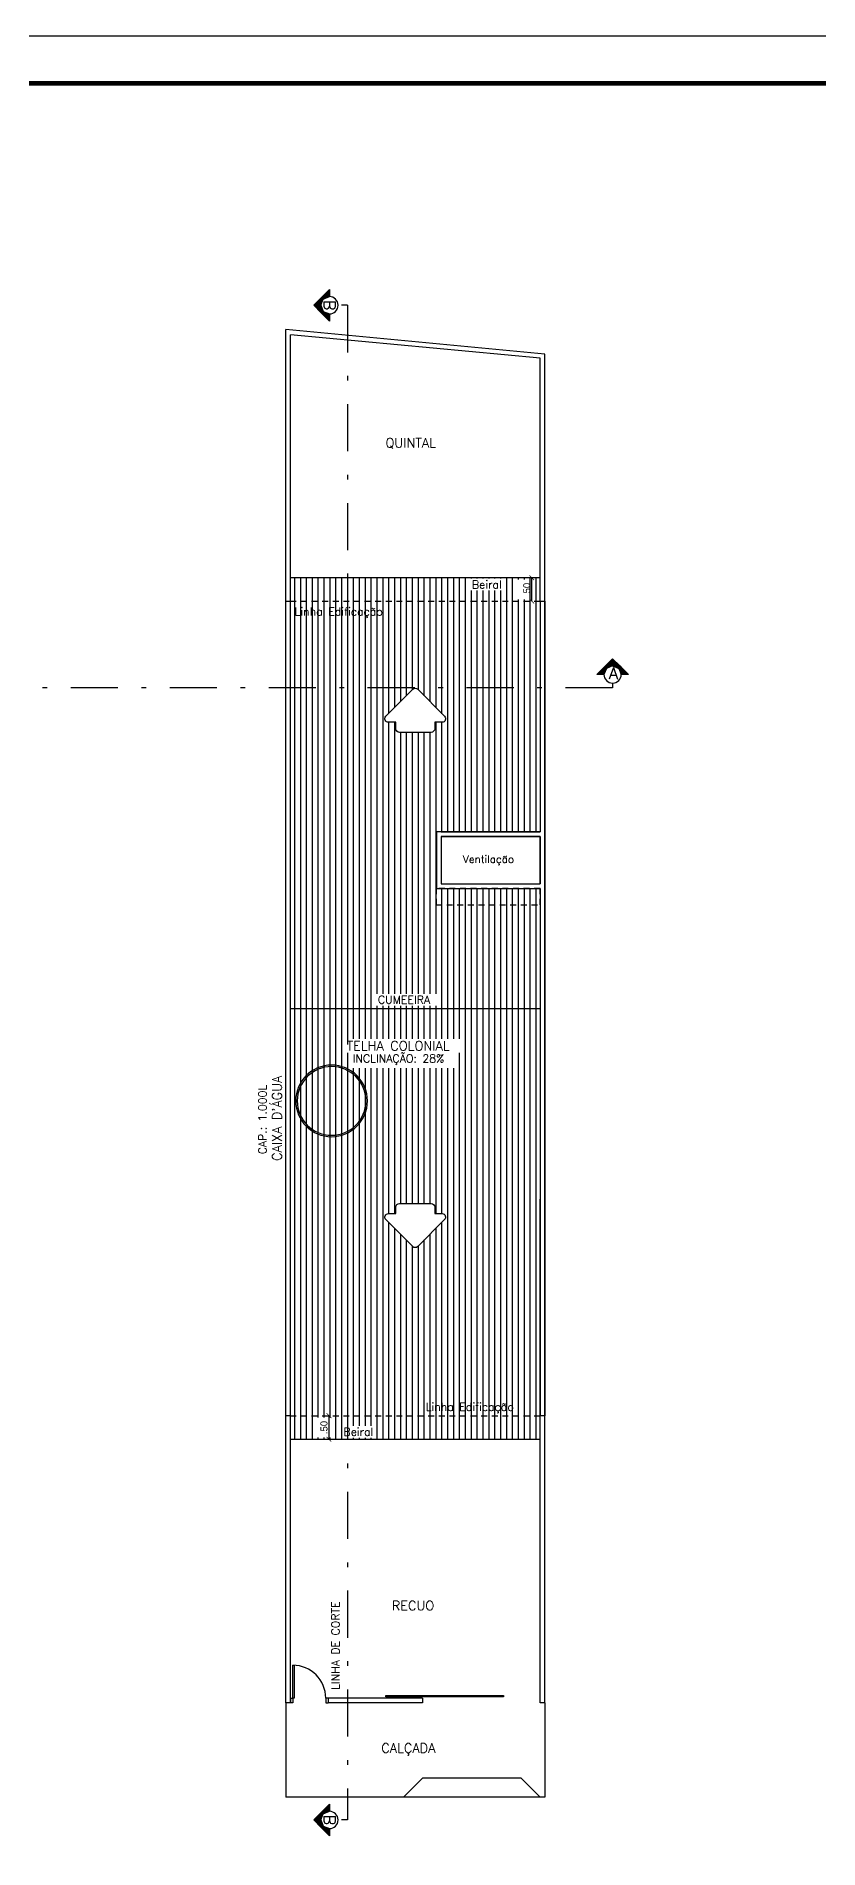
# Model space of a CAD drawing. Extents: x 1223 to 2114, y 507 to 973.
# Drawn here: x 1245.61 to 1262.22, y 528.06 to 566.56 of the extents above; entities that cross this region are included whole.
import ezdxf

# ---------------------------------------------------------------- set-up
doc = ezdxf.new("R2010")
doc.units = 0
doc.header["$MEASUREMENT"] = 0
doc.linetypes.add('DASHDOTX2', pattern=[2, 1, -0.5, 0, -0.5])
doc.linetypes.add('HIDDEN2', pattern=[0.1875, 0.125, -0.0625])
doc.layers.get('0').update_dxf_attribs({"linetype": 'CONTINUOUS'})
doc.layers.get('DEFPOINTS').update_dxf_attribs({"linetype": 'CONTINUOUS'})
for name, color, linetype in [('ARQ-COTAS', 4, 'CONTINUOUS'), ('CAIXA_DAGUA', 4, 'CONTINUOUS'), ('DIVERSOS', 2, 'CONTINUOUS'), ('FORMATO', 4, 'CONTINUOUS'), ('JANELAS', 8, 'CONTINUOUS'), ('PAREDE', 2, 'CONTINUOUS'), ('PROJECAO', 7, 'HIDDEN2'), ('REBAIXO', 8, 'CONTINUOUS')]:
    doc.layers.add(name, color=color, linetype=linetype)
doc.styles.add('PADRAO_TXT', font='romans.shx')
doc.styles.add('PADRAO_TXT2', font='romant', dxfattribs={"height": 0.6})
doc.dimstyles.new('1-100', dxfattribs={"dimtxt": 0.15, "dimasz": 0.1, "dimexe": 0.05, "dimexo": 0.1, "dimgap": 0.03, "dimtad": 1, "dimzin": 5, "dimdsep": 46, "dimtxsty": 'Standard', "dimblk": 'ARCHTICK', "dimcen": 0, "dimse1": 1, "dimse2": 1, "dimclrd": 256, "dimclre": 256, "dimclrt": 3, "dimadec": 0, "dimazin": 0, "dimtfac": 1, "dimtofl": 0, "dimtmove": 2, "dimatfit": 3, "dimldrblk": 'ARCHTICK', "dimfxl": 0, "dimtolj": 1, "dimarcsym": 0})

# ---------------------------------------------------------------- blocks, each defined once
blk = doc.blocks.new('_ArchTick')
at = {"color": 0, "linetype": 'ByBlock', "const_width": 0.15}
blk.add_lwpolyline([(-0.5, -0.5), (0.5, 0.5)], dxfattribs=at)
blk = doc.blocks.new('*D645')
at = {"layer": 'ARQ-COTAS', "lineweight": -2, "transparency": 16777216}
blk.add_line((1256.131, 554.558), (1256.131, 555.058), dxfattribs=at)
at = {"layer": 'DEFPOINTS', "color": 0, "transparency": 16777216}
for p in [(1255.979, 555.058), (1256.131, 555.058), (1255.979, 554.558)]:
    blk.add_point(p, dxfattribs=at)
at = {"layer": 'ARQ-COTAS', "lineweight": -2, "transparency": 16777216, "xscale": 0.1, "yscale": 0.1, "zscale": 0.1}
for p, rotation in [((1256.131, 555.058), 90), ((1256.131, 554.558), 270)]:
    blk.add_blockref('_ArchTick', p, dxfattribs=dict(at, rotation=rotation))
at = {"layer": 'ARQ-COTAS', "color": 3, "transparency": 16777216, "insert": (1256.026, 554.808), "char_height": 0.15, "attachment_point": 5, "rotation": 90}
blk.add_mtext('\\A1;.50', dxfattribs=at)
blk = doc.blocks.new('SETA1')
at = {"layer": 'DIVERSOS'}
blk.add_lwpolyline([(-0.225, 0), (0.225, 0, 0.414214), (0.275, 0.05), (0.275, 0.142), (0.379, 0.142, 0.668179), (0.415, 0.227), (0.035, 0.61, 0.414214), (-0.035, 0.61), (-0.415, 0.227, 0.668179), (-0.379, 0.142), (-0.275, 0.142), (-0.275, 0.05, 0.414214)], format="xyb", close=True, dxfattribs=at)
blk = doc.blocks.new('*X230')
at = {"color": 0}
for p, q in [((1597.055, 554.558), (1597.055, 555.058)), ((1597.18, 554.558), (1597.18, 555.058)), ((1597.305, 554.558), (1597.305, 555.058)), ((1597.43, 554.558), (1597.43, 555.058)), ((1597.555, 554.558), (1597.555, 555.058)), ((1597.68, 554.558), (1597.68, 555.058)), ((1597.805, 554.558), (1597.805, 555.058)), ((1597.93, 554.558), (1597.93, 555.058)), ((1598.055, 554.558), (1598.055, 555.058)), ((1598.18, 554.558), (1598.18, 555.058)), ((1598.305, 554.558), (1598.305, 555.058)), ((1598.43, 554.558), (1598.43, 555.058)), ((1598.555, 554.558), (1598.555, 555.058)), ((1598.68, 554.558), (1598.68, 555.058)), ((1598.805, 554.558), (1598.805, 555.058)), ((1598.93, 554.558), (1598.93, 555.058)), ((1599.055, 554.558), (1599.055, 555.058)), ((1599.18, 554.558), (1599.18, 555.058)), ((1599.305, 554.558), (1599.305, 555.058)), ((1599.43, 554.558), (1599.43, 555.058)), ((1599.555, 554.558), (1599.555, 555.058)), ((1599.68, 554.558), (1599.68, 555.058)), ((1599.805, 554.558), (1599.805, 555.058)), ((1599.93, 554.558), (1599.93, 555.058)), ((1600.055, 554.558), (1600.055, 555.058)), ((1600.18, 554.558), (1600.18, 555.058)), ((1600.305, 554.558), (1600.305, 555.058)), ((1600.43, 554.558), (1600.43, 555.058)), ((1600.555, 554.558), (1600.555, 555.058)), ((1600.68, 554.558), (1600.68, 555.058)), ((1600.805, 555.038), (1600.805, 555.058)), ((1600.805, 554.558), (1600.805, 554.783)), ((1600.93, 555.038), (1600.93, 555.058)), ((1600.93, 554.558), (1600.93, 554.783)), ((1601.055, 555.038), (1601.055, 555.058)), ((1601.055, 554.558), (1601.055, 554.783)), ((1601.18, 555.038), (1601.18, 555.058)), ((1601.18, 554.558), (1601.18, 554.783)), ((1601.305, 555.038), (1601.305, 555.058)), ((1601.305, 554.558), (1601.305, 554.783)), ((1601.43, 555.038), (1601.43, 555.058)), ((1601.43, 554.558), (1601.43, 554.783)), ((1601.555, 554.558), (1601.555, 555.058)), ((1601.68, 554.558), (1601.68, 555.058)), ((1601.805, 555.022), (1601.805, 555.058)), ((1601.93, 555.022), (1601.93, 555.058)), ((1602.055, 554.558), (1602.055, 555.058)), ((1602.18, 554.558), (1602.18, 555.058)), ((1597.055, 545.908), (1597.055, 554.558)), ((1597.18, 545.908), (1597.18, 554.558)), ((1597.305, 545.908), (1597.305, 554.558)), ((1597.43, 545.908), (1597.43, 554.558)), ((1597.555, 545.908), (1597.555, 554.558)), ((1597.68, 545.908), (1597.68, 554.558)), ((1597.805, 545.908), (1597.805, 554.558)), ((1597.93, 545.908), (1597.93, 554.558)), ((1598.055, 545.908), (1598.055, 554.558)), ((1598.18, 545.908), (1598.18, 554.558)), ((1598.305, 545.908), (1598.305, 554.558)), ((1598.43, 545.908), (1598.43, 554.558)), ((1598.555, 545.908), (1598.555, 554.558)), ((1598.68, 545.908), (1598.68, 554.558)), ((1598.805, 546.222), (1598.805, 554.558)), ((1598.93, 546.222), (1598.93, 554.558)), ((1599.055, 552.179), (1599.055, 554.558)), ((1599.18, 552.305), (1599.18, 554.558)), ((1599.305, 552.431), (1599.305, 554.558)), ((1599.43, 552.557), (1599.43, 554.558)), ((1599.555, 552.683), (1599.555, 554.558)), ((1599.68, 552.673), (1599.68, 554.558)), ((1599.805, 552.547), (1599.805, 554.558)), ((1599.93, 552.421), (1599.93, 554.558)), ((1600.055, 552.294), (1600.055, 554.558)), ((1600.18, 552.168), (1600.18, 554.558)), ((1600.305, 549.658), (1600.305, 554.558)), ((1600.43, 549.658), (1600.43, 554.558)), ((1600.555, 549.658), (1600.555, 554.558)), ((1600.68, 549.658), (1600.68, 554.558)), ((1600.805, 549.658), (1600.805, 554.558)), ((1600.93, 549.658), (1600.93, 554.558)), ((1601.055, 549.658), (1601.055, 554.558)), ((1601.18, 549.658), (1601.18, 554.558)), ((1601.305, 549.658), (1601.305, 554.558)), ((1601.43, 549.658), (1601.43, 554.558)), ((1601.555, 549.658), (1601.555, 554.558)), ((1601.68, 549.658), (1601.68, 554.558)), ((1601.805, 554.558), (1601.805, 554.594)), ((1601.805, 549.658), (1601.805, 554.558)), ((1601.93, 554.558), (1601.93, 554.594)), ((1601.93, 549.658), (1601.93, 554.558)), ((1602.055, 549.658), (1602.055, 554.558)), ((1602.18, 549.658), (1602.18, 554.558)), ((1599.055, 546.222), (1599.055, 551.985)), ((1599.18, 546.222), (1599.18, 551.985)), ((1599.305, 546.222), (1599.305, 551.772)), ((1599.43, 546.222), (1599.43, 551.772)), ((1599.555, 546.222), (1599.555, 551.772)), ((1599.68, 546.222), (1599.68, 551.772)), ((1599.805, 546.222), (1599.805, 551.772)), ((1599.93, 546.222), (1599.93, 551.772)), ((1600.055, 546.222), (1600.055, 551.985)), ((1600.18, 549.658), (1600.18, 551.985)), ((1600.18, 545.908), (1600.18, 548.458)), ((1600.305, 545.908), (1600.305, 548.458)), ((1600.43, 545.908), (1600.43, 548.458)), ((1600.555, 545.908), (1600.555, 548.458)), ((1600.68, 545.908), (1600.68, 548.458)), ((1600.805, 545.908), (1600.805, 548.458)), ((1600.93, 545.908), (1600.93, 548.458)), ((1601.055, 545.908), (1601.055, 548.458)), ((1601.18, 545.908), (1601.18, 548.458)), ((1601.305, 545.908), (1601.305, 548.458)), ((1601.43, 545.908), (1601.43, 548.458)), ((1601.555, 545.908), (1601.555, 548.458)), ((1601.68, 545.908), (1601.68, 548.458)), ((1601.805, 545.908), (1601.805, 548.458)), ((1601.93, 545.908), (1601.93, 548.458)), ((1602.055, 545.908), (1602.055, 548.458)), ((1602.18, 545.908), (1602.18, 548.458)), ((1597.055, 537.258), (1597.055, 545.908)), ((1597.18, 537.258), (1597.18, 545.908)), ((1597.305, 537.258), (1597.305, 545.908)), ((1597.43, 537.258), (1597.43, 545.908)), ((1597.555, 537.258), (1597.555, 545.908)), ((1597.68, 537.258), (1597.68, 545.908)), ((1597.805, 537.258), (1597.805, 545.908)), ((1597.93, 537.258), (1597.93, 545.908)), ((1598.055, 537.258), (1598.055, 545.908)), ((1598.18, 545.265), (1598.18, 545.908)), ((1598.305, 545.265), (1598.305, 545.908)), ((1598.43, 545.265), (1598.43, 545.908)), ((1598.555, 545.265), (1598.555, 545.908)), ((1598.68, 545.265), (1598.68, 545.908)), ((1598.805, 545.908), (1598.805, 545.967)), ((1598.805, 545.265), (1598.805, 545.908)), ((1598.93, 545.908), (1598.93, 545.967)), ((1598.93, 545.265), (1598.93, 545.908)), ((1599.055, 545.908), (1599.055, 545.967)), ((1599.055, 545.265), (1599.055, 545.908)), ((1599.18, 545.908), (1599.18, 545.967)), ((1599.18, 545.265), (1599.18, 545.908)), ((1599.305, 545.908), (1599.305, 545.967)), ((1599.305, 545.265), (1599.305, 545.908)), ((1599.43, 545.908), (1599.43, 545.967)), ((1599.43, 545.265), (1599.43, 545.908)), ((1599.555, 545.908), (1599.555, 545.967)), ((1599.555, 545.265), (1599.555, 545.908)), ((1599.68, 545.908), (1599.68, 545.967)), ((1599.68, 545.265), (1599.68, 545.908)), ((1599.805, 545.908), (1599.805, 545.967)), ((1599.805, 545.265), (1599.805, 545.908)), ((1599.93, 545.908), (1599.93, 545.967)), ((1599.93, 545.265), (1599.93, 545.908)), ((1600.055, 545.908), (1600.055, 545.967)), ((1600.055, 545.265), (1600.055, 545.908)), ((1600.18, 545.265), (1600.18, 545.908)), ((1600.305, 545.265), (1600.305, 545.908)), ((1600.43, 545.265), (1600.43, 545.908)), ((1600.555, 545.265), (1600.555, 545.908)), ((1600.68, 537.258), (1600.68, 545.908)), ((1600.805, 537.258), (1600.805, 545.908)), ((1600.93, 537.258), (1600.93, 545.908)), ((1601.055, 537.258), (1601.055, 545.908)), ((1601.18, 537.258), (1601.18, 545.908)), ((1601.305, 537.258), (1601.305, 545.908)), ((1601.43, 537.258), (1601.43, 545.908)), ((1601.555, 537.258), (1601.555, 545.908)), ((1601.68, 537.258), (1601.68, 545.908)), ((1601.805, 537.258), (1601.805, 545.908)), ((1601.93, 537.258), (1601.93, 545.908)), ((1602.055, 537.258), (1602.055, 545.908)), ((1602.18, 537.258), (1602.18, 545.908)), ((1598.18, 537.258), (1598.18, 544.965)), ((1600.555, 537.258), (1600.555, 544.965)), ((1598.305, 537.258), (1598.305, 544.639)), ((1598.43, 537.258), (1598.43, 544.639)), ((1598.555, 537.258), (1598.555, 544.639)), ((1598.68, 537.258), (1598.68, 544.639)), ((1598.805, 537.258), (1598.805, 544.639)), ((1598.93, 537.258), (1598.93, 544.639)), ((1599.055, 541.553), (1599.055, 544.639)), ((1599.18, 541.553), (1599.18, 544.639)), ((1599.305, 541.766), (1599.305, 544.639)), ((1599.43, 541.766), (1599.43, 544.639)), ((1599.555, 541.766), (1599.555, 544.639)), ((1599.68, 541.766), (1599.68, 544.639)), ((1599.805, 541.766), (1599.805, 544.639)), ((1599.93, 541.766), (1599.93, 544.639)), ((1600.055, 541.553), (1600.055, 544.639)), ((1600.18, 541.553), (1600.18, 544.639)), ((1600.305, 537.258), (1600.305, 544.639)), ((1600.43, 537.258), (1600.43, 544.639)), ((1599.055, 537.258), (1599.055, 541.36)), ((1600.18, 537.258), (1600.18, 541.37)), ((1599.18, 537.258), (1599.18, 541.233)), ((1599.305, 537.258), (1599.305, 541.107)), ((1599.43, 537.258), (1599.43, 540.981)), ((1599.805, 537.258), (1599.805, 540.991)), ((1599.93, 537.258), (1599.93, 541.118)), ((1600.055, 537.258), (1600.055, 541.244)), ((1599.555, 537.258), (1599.555, 540.855)), ((1599.68, 537.258), (1599.68, 540.865)), ((1597.055, 536.758), (1597.055, 537.258)), ((1597.18, 536.758), (1597.18, 537.258)), ((1597.305, 536.758), (1597.305, 537.258)), ((1597.43, 536.758), (1597.43, 537.258)), ((1597.555, 537.222), (1597.555, 537.258)), ((1597.68, 537.222), (1597.68, 537.258)), ((1597.805, 537.222), (1597.805, 537.258)), ((1597.93, 536.758), (1597.93, 537.258)), ((1598.055, 536.758), (1598.055, 537.258)), ((1598.18, 537.044), (1598.18, 537.258)), ((1598.305, 537.044), (1598.305, 537.258)), ((1598.43, 537.044), (1598.43, 537.258)), ((1598.555, 537.044), (1598.555, 537.258)), ((1598.68, 537.044), (1598.68, 537.258)), ((1598.805, 536.758), (1598.805, 537.258)), ((1598.93, 536.758), (1598.93, 537.258)), ((1599.055, 536.758), (1599.055, 537.258)), ((1599.18, 536.758), (1599.18, 537.258)), ((1599.305, 536.758), (1599.305, 537.258)), ((1599.43, 536.758), (1599.43, 537.258)), ((1599.555, 536.758), (1599.555, 537.258)), ((1599.68, 536.758), (1599.68, 537.258)), ((1599.805, 536.758), (1599.805, 537.258)), ((1599.93, 536.758), (1599.93, 537.258)), ((1600.055, 536.758), (1600.055, 537.258)), ((1600.18, 536.758), (1600.18, 537.258)), ((1600.305, 536.758), (1600.305, 537.258)), ((1600.43, 536.758), (1600.43, 537.258)), ((1600.555, 536.758), (1600.555, 537.258)), ((1600.68, 536.758), (1600.68, 537.258)), ((1600.805, 536.758), (1600.805, 537.258)), ((1600.93, 536.758), (1600.93, 537.258)), ((1601.055, 536.758), (1601.055, 537.258)), ((1601.18, 536.758), (1601.18, 537.258)), ((1601.305, 536.758), (1601.305, 537.258)), ((1601.43, 536.758), (1601.43, 537.258)), ((1601.555, 536.758), (1601.555, 537.258)), ((1601.68, 536.758), (1601.68, 537.258)), ((1601.805, 536.758), (1601.805, 537.258)), ((1601.93, 536.758), (1601.93, 537.258)), ((1602.055, 536.758), (1602.055, 537.258)), ((1602.18, 536.758), (1602.18, 537.258)), ((1597.555, 536.758), (1597.555, 536.794)), ((1597.68, 536.758), (1597.68, 536.794)), ((1597.805, 536.758), (1597.805, 536.794)), ((1598.18, 536.758), (1598.18, 536.789)), ((1598.305, 536.758), (1598.305, 536.789)), ((1598.43, 536.758), (1598.43, 536.789)), ((1598.555, 536.758), (1598.555, 536.789)), ((1598.68, 536.758), (1598.68, 536.789))]:
    blk.add_line(p, q, dxfattribs=at)
blk = doc.blocks.new('CXC1000')
at = {"layer": 'CAIXA_DAGUA'}
for radius in [0.76, 0.73]:
    blk.add_circle((0, 0), radius, dxfattribs=at)
blk = doc.blocks.new('*D647')
at = {"layer": 'ARQ-COTAS', "lineweight": -2, "transparency": 16777216}
blk.add_line((1251.826, 537.258), (1251.826, 536.758), dxfattribs=at)
at = {"layer": 'DEFPOINTS', "color": 0, "transparency": 16777216}
for p in [(1251.856, 537.258), (1251.826, 536.758), (1251.856, 536.758)]:
    blk.add_point(p, dxfattribs=at)
at = {"layer": 'ARQ-COTAS', "lineweight": -2, "transparency": 16777216, "xscale": 0.1, "yscale": 0.1, "zscale": 0.1}
for p, rotation in [((1251.826, 537.258), 90), ((1251.826, 536.758), 270)]:
    blk.add_blockref('_ArchTick', p, dxfattribs=dict(at, rotation=rotation))
at = {"layer": 'ARQ-COTAS', "color": 3, "transparency": 16777216, "insert": (1251.721, 537.008), "char_height": 0.15, "attachment_point": 5, "rotation": 90}
blk.add_mtext('\\A1;.50', dxfattribs=at)
blk = doc.blocks.new('*U13')
at = {"layer": 'DIVERSOS', "linetype": 'Continuous'}
for p, q in [((-0.204, 0.13), (-0.334, 0)), ((-0.15, 0.184), (-0.204, 0.13)), ((-0.13, 0.13), (-0.184, 0)), ((0, 0.334), (-0.15, 0.184)), ((0, 0.184), (-0.13, 0.13)), ((0.15, 0.184), (0, 0.334)), ((0, 0.184), (0.13, 0.13)), ((0.13, 0.13), (0.184, 0)), ((0.15, 0.184), (0.204, 0.13)), ((0.204, 0.13), (0.334, 0))]:
    blk.add_line(p, q, dxfattribs=at)
for points in [[(-0.204, 0.13), (-0.334, 0), (-0.184, 0)], [(-0.15, 0.184), (-0.204, 0.13), (-0.13, 0.13)], [(0, 0.334), (-0.15, 0.184), (0.15, 0.184)], [(0, 0.184), (0.13, 0.13), (0.204, 0.13)], [(0.13, 0.13), (0.184, 0), (0.334, 0)]]:
    blk.add_solid(points, dxfattribs=at)
at = {"layer": 'DIVERSOS', "linetype": 'Continuous', "extrusion": (0, 0, -1)}
for points in [[(0.204, 0.13), (0.13, 0.13), (0.184, 0)], [(0.15, 0.184), (0, 0.184), (0.13, 0.13)], [(0, 0.184), (-0.15, 0.184), (-0.204, 0.13)], [(-0.13, 0.13), (-0.204, 0.13), (-0.334, 0)]]:
    blk.add_solid(points, dxfattribs=at)
blk = doc.blocks.new('CORTE_B')
at = {"layer": 'DIVERSOS'}
for p, q in [((-0.334, 0), (0, 0.334)), ((-0.334, 0), (-0.184, 0)), ((0, 0.334), (0.334, 0)), ((0.184, 0), (0.334, 0))]:
    blk.add_line(p, q, dxfattribs=at)
blk.add_circle((0, 0), 0.184, dxfattribs=at)
at = {"layer": 'DIVERSOS', "linetype": 'Continuous'}
blk.add_blockref('*U13', (0, 0), dxfattribs=at)
at = {"layer": 'DIVERSOS', "style": 'PADRAO_TXT2'}
blk.add_text('B', height=0.25, dxfattribs=at).set_placement((-0.118, -0.131))
blk = doc.blocks.new('*U11')
at = {"layer": 'DIVERSOS', "linetype": 'Continuous'}
for p, q in [((-0.204, 0.13), (-0.334, 0)), ((-0.15, 0.184), (-0.204, 0.13)), ((-0.13, 0.13), (-0.184, 0)), ((0, 0.334), (-0.15, 0.184)), ((0, 0.184), (-0.13, 0.13)), ((0.15, 0.184), (0, 0.334)), ((0, 0.184), (0.13, 0.13)), ((0.13, 0.13), (0.184, 0)), ((0.15, 0.184), (0.204, 0.13)), ((0.204, 0.13), (0.334, 0))]:
    blk.add_line(p, q, dxfattribs=at)
for points in [[(-0.204, 0.13), (-0.334, 0), (-0.184, 0)], [(-0.15, 0.184), (-0.204, 0.13), (-0.13, 0.13)], [(0, 0.334), (-0.15, 0.184), (0.15, 0.184)], [(0, 0.184), (0.13, 0.13), (0.204, 0.13)], [(0.13, 0.13), (0.184, 0), (0.334, 0)]]:
    blk.add_solid(points, dxfattribs=at)
at = {"layer": 'DIVERSOS', "linetype": 'Continuous', "extrusion": (0, 0, -1)}
for points in [[(0.204, 0.13), (0.13, 0.13), (0.184, 0)], [(0.15, 0.184), (0, 0.184), (0.13, 0.13)], [(0, 0.184), (-0.15, 0.184), (-0.204, 0.13)], [(-0.13, 0.13), (-0.204, 0.13), (-0.334, 0)]]:
    blk.add_solid(points, dxfattribs=at)
blk = doc.blocks.new('CORTE_A')
at = {"layer": 'DIVERSOS'}
for p, q in [((-0.334, 0), (0, 0.334)), ((-0.334, 0), (-0.184, 0)), ((0, 0.334), (0.334, 0)), ((0.184, 0), (0.334, 0))]:
    blk.add_line(p, q, dxfattribs=at)
blk.add_circle((0, 0), 0.184, dxfattribs=at)
at = {"layer": 'DIVERSOS', "linetype": 'Continuous'}
blk.add_blockref('*U11', (0, 0), dxfattribs=at)
at = {"layer": 'DIVERSOS', "style": 'PADRAO_TXT2'}
blk.add_text('A', height=0.25, dxfattribs=at).set_placement((-0.112, -0.102))

msp = doc.modelspace()

# ---------------------------------------------------------------- linework, layer by layer
at = {"layer": 'FORMATO'}
msp.add_lwpolyline([(1225.87754, 507.15702), (1307.47754, 507.15702), (1307.47754, 566.55702), (1225.87754, 566.55702)], close=True, dxfattribs=at)
at = {"layer": 'FORMATO', "const_width": 0.1}
msp.add_lwpolyline([(1226.87754, 508.15702), (1306.47754, 508.15702), (1306.47754, 565.55702), (1226.87754, 565.55702)], close=True, dxfattribs=at)
at = {"layer": 'JANELAS'}
for p, q in [((1250.90827, 554.55811), (1250.90827, 560.32811)), ((1256.40827, 559.80811), (1250.90827, 560.32811)), ((1251.00827, 554.55811), (1251.00827, 560.21761)), ((1256.30827, 559.71712), (1251.00827, 560.21761)), ((1256.40827, 554.55811), (1256.40827, 559.80811)), ((1256.30827, 554.55811), (1256.30827, 559.71712)), ((1251.00827, 555.05811), (1256.30827, 555.05811)), ((1251.00827, 545.90811), (1256.30827, 545.90811)), ((1250.90827, 531.15811), (1250.90827, 529.15811)), ((1256.40827, 531.15811), (1256.40827, 529.15811)), ((1253.80827, 529.55811), (1253.40827, 529.15811)), ((1255.90827, 529.55811), (1253.80827, 529.55811)), ((1255.90827, 529.55811), (1256.30827, 529.15811)), ((1256.40827, 529.15811), (1250.90827, 529.15811))]:
    msp.add_line(p, q, dxfattribs=at)
at = {"layer": 'PAREDE'}
for p, q in [((1250.90827, 537.25811), (1250.90827, 554.55811)), ((1250.90827, 537.25811), (1250.90827, 554.55811)), ((1250.90827, 554.55811), (1251.00827, 554.55811)), ((1251.00827, 537.25811), (1251.00827, 554.55811)), ((1256.30827, 554.55811), (1256.40827, 554.55811)), ((1256.30827, 554.55811), (1256.30827, 549.65811)), ((1256.40827, 554.55811), (1256.40827, 537.25811)), ((1256.40827, 537.25811), (1256.40827, 554.55811)), ((1254.20827, 549.65811), (1256.30827, 549.65811)), ((1254.20827, 549.55811), (1256.30827, 549.55811)), ((1256.30827, 549.55811), (1256.30827, 548.55811)), ((1256.30827, 548.45811), (1256.30827, 537.25811)), ((1256.30827, 537.25811), (1256.30827, 541.85811)), ((1251.00827, 537.25811), (1250.90827, 537.25811)), ((1256.40827, 537.25811), (1256.30827, 537.25811))]:
    msp.add_line(p, q, dxfattribs=at)
msp.add_lwpolyline([(1256.30827, 549.65811), (1254.10827, 549.65811), (1254.10827, 548.45811), (1256.30827, 548.45811)], dxfattribs=at)
msp.add_lwpolyline([(1256.30827, 549.55811), (1254.20827, 549.55811), (1254.20827, 548.55811), (1256.30827, 548.55811)], close=True, dxfattribs=at)
at = {"layer": 'PROJECAO'}
for p, q in [((1252.22065, 560.84291), (1252.02065, 560.84291)), ((1257.84744, 552.81761), (1257.84744, 552.71567)), ((1252.22065, 528.67186), (1252.02065, 528.67186))]:
    msp.add_line(p, q, dxfattribs=at)
at = {"layer": 'PROJECAO', "linetype": 'DASHDOTX2'}
for p, q in [((1252.22065, 560.84291), (1252.22065, 528.67186)), ((1257.84744, 552.71567), (1235.8795, 552.71567))]:
    msp.add_line(p, q, dxfattribs=at)
at = {"layer": 'PROJECAO', "color": 3}
for p, q in [((1251.00827, 554.55811), (1256.30827, 554.55811)), ((1251.00827, 537.25811), (1256.40827, 537.25811))]:
    msp.add_line(p, q, dxfattribs=at)
at = {"layer": 'PROJECAO'}
msp.add_lwpolyline([(1256.30827, 548.45811), (1254.10091, 548.45811), (1254.10091, 548.11057), (1256.30827, 548.11057)], close=True, dxfattribs=at)
at = {"layer": 'REBAIXO'}
for p, q in [((1250.90827, 531.15811), (1250.90827, 537.25811)), ((1251.00827, 531.15811), (1251.00827, 537.25811)), ((1256.30827, 531.15811), (1256.30827, 537.25811)), ((1256.40827, 531.15811), (1256.40827, 537.25811)), ((1251.00827, 536.75811), (1256.30827, 536.75811)), ((1251.00827, 531.25811), (1251.00827, 531.15811)), ((1253.80827, 531.25811), (1251.80827, 531.25811)), ((1251.80827, 531.25811), (1251.80827, 531.15811)), ((1253.80827, 531.25811), (1253.80827, 531.15811)), ((1251.00827, 531.15811), (1250.90827, 531.15811)), ((1253.80827, 531.15811), (1251.80827, 531.15811)), ((1256.40827, 531.15811), (1256.30827, 531.15811))]:
    msp.add_line(p, q, dxfattribs=at)
for points in [[(1251.05827, 531.25811), (1251.05827, 531.95811), (1251.08827, 531.95811), (1251.08827, 531.25811)], [(1255.53257, 531.31811), (1255.53257, 531.28811), (1253.03257, 531.28811), (1253.03257, 531.31811)]]:
    msp.add_lwpolyline(points, close=True, dxfattribs=at)
for points in [[(1251.00827, 531.25811), (1251.05827, 531.25811), (1251.05827, 531.15811), (1251.00827, 531.15811)], [(1251.80827, 531.25811), (1251.75827, 531.25811), (1251.75827, 531.15811), (1251.80827, 531.15811)]]:
    msp.add_lwpolyline(points, dxfattribs=at)
msp.add_arc((1251.05827, 531.25811), 0.7, 0, 90, dxfattribs=at)

# ---------------------------------------------------------------- block references
at = {"layer": 'PAREDE', "xscale": -1, "rotation": 90}
for p in [(1251.83644, 560.84291), (1251.83644, 528.67186)]:
    msp.add_blockref('CORTE_B', p, dxfattribs=at)
at = {"layer": 'PAREDE', "xscale": -1.5, "yscale": 1.5, "zscale": 1.5}
msp.add_blockref('SETA1', (1253.65827, 551.77248), dxfattribs=at)
at = {"layer": 'PAREDE', "xscale": -1.5, "yscale": 1.5, "zscale": 1.5, "rotation": 180}
msp.add_blockref('SETA1', (1253.65827, 541.76561), dxfattribs=at)
at = {"layer": 'REBAIXO', "linetype": 'Continuous'}
msp.add_blockref('*X230', (-345.95453, 0), dxfattribs=at)
at = {"layer": 'REBAIXO', "xscale": -1}
for name, p in [('CORTE_A', (1257.84744, 553.00182)), ('CXC1000', (1251.88201, 543.94442))]:
    msp.add_blockref(name, p, dxfattribs=at)

# ---------------------------------------------------------------- texts
at = {"layer": 'JANELAS', "style": 'PADRAO_TXT'}
for s, p in [('Beiral', (1254.86071, 554.82539)), ('Linha Edificação', (1251.09646, 554.25316)), ('CUMEEIRA', (1252.86592, 546.00931)), ('INCLINAÇÃO: 28%', (1252.3292, 544.76047)), ('Linha Edificação', (1253.87843, 537.36144)), ('Beiral', (1252.13448, 536.83196))]:
    msp.add_text(s, height=0.17, dxfattribs=at).set_placement(p)
for s, p in [('CAP.: 1.000L', (1250.50012, 542.80946)), ('LINHA DE CORTE', (1252.05038, 531.43396))]:
    msp.add_text(s, height=0.17, rotation=90, dxfattribs=at).set_placement(p)
at = {"layer": 'PAREDE', "style": 'PADRAO_TXT'}
for s, height, p in [('QUINTAL', 0.2, (1253.02639, 557.82053)), ('Ventilação', 0.16, (1254.67096, 548.9978)), ('TELHA COLONIAL', 0.2, (1252.20208, 545.01547)), ('RECUO', 0.2, (1253.1608, 533.12515)), ('CALÇADA', 0.2, (1252.93754, 530.1001))]:
    msp.add_text(s, height=height, dxfattribs=at).set_placement(p)
msp.add_text("CAIXA D'ÁGUA", height=0.2, rotation=90, dxfattribs=at).set_placement((1250.82322, 542.67039))

# ---------------------------------------------------------------- dimensions: what is measured, and where the dimension line sits
at = {"layer": 'ARQ-COTAS'}
for base, p1, p2, picture, middle in [((1256.13096, 555.05811), (1255.9786, 554.55811), (1255.9786, 555.05811), '*D645', (1256.02596, 554.80811)), ((1251.82602, 536.75811), (1251.85649, 537.25811), (1251.85649, 536.75811), '*D647', (1251.72102, 537.00811))]:
    dim = msp.add_linear_dim(base=base, p1=p1, p2=p2, angle=90, dimstyle='1-100', dxfattribs=at)
    dim.commit()
    dim.dimension.update_dxf_attribs({"geometry": picture, "text_midpoint": middle})

doc.saveas('drawing.dxf')
